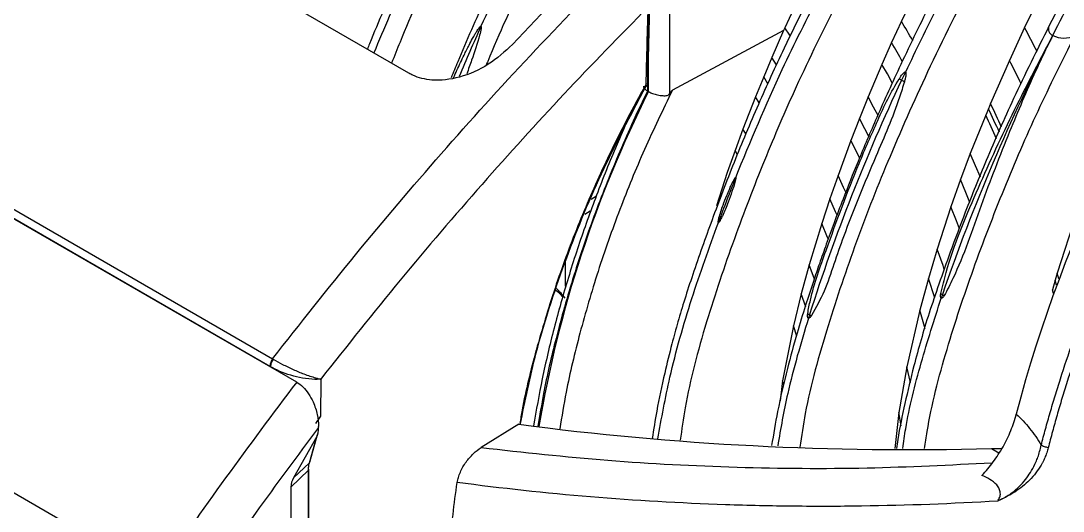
# Model space of a CAD drawing. Extents: x 9.3 to 87.2, y 0.6 to 68.8.
# Drawn here: x 11.748 to 15.177, y 2.979 to 4.593 of the extents above; entities that cross this region are included whole.
import ezdxf

# ---------------------------------------------------------------- set-up
doc = ezdxf.new("R2010")
doc.units = 0
doc.header["$MEASUREMENT"] = 0
doc.layers.add('OBJECT', color=7, linetype='CONTINUOUS')

msp = doc.modelspace()

# ---------------------------------------------------------------- linework, layer by layer
at = {"layer": 'OBJECT'}
for p, q in [((13.025, 4.4202), (11.8852, 5.0782)), ((13.882, 4.7566), (13.882, 4.3523)), ((14.6952, 4.6978), (14.6445, 4.5911)), ((15.1096, 4.6947), (15.0499, 4.5708)), ((13.8111, 4.3804), (13.8172, 4.6448)), ((13.8126, 4.3599), (13.8126, 4.6515)), ((14.2902, 4.6307), (14.2611, 4.5695)), ((14.2573, 4.5612), (13.8915, 4.3643)), ((14.2573, 4.5612), (14.2186, 4.4717)), ((14.2611, 4.5695), (14.2573, 4.5612)), ((14.6445, 4.5911), (14.6124, 4.5209)), ((15.0499, 4.5708), (15, 4.4626)), ((15.1426, 4.5446), (15.1426, 4.5446)), ((13.8101, 4.5047), (13.8101, 4.3613)), ((14.6124, 4.5209), (14.5807, 4.4493)), ((14.2186, 4.4717), (14.1918, 4.4079)), ((14.2342, 4.4475), (14.2186, 4.4717)), ((15, 4.4626), (14.9378, 4.3201)), ((14.5807, 4.4493), (14.5354, 4.3422)), ((12.6557, 3.4039), (10.9464, 4.3906)), ((14.1918, 4.4079), (14.1649, 4.3424)), ((14.2058, 4.3855), (14.1918, 4.4079)), ((11.0575, 4.3577), (12.5767, 3.4807)), ((13.8101, 4.3613), (13.8098, 4.3615)), ((13.8101, 4.3613), (13.8126, 4.3599)), ((13.8129, 4.3597), (13.8126, 4.3599)), ((12.5677, 3.4555), (11.0485, 4.3325)), ((14.1649, 4.3424), (14.1236, 4.2366)), ((14.1771, 4.3226), (14.1649, 4.3424)), ((14.5354, 4.3422), (14.5068, 4.2713)), ((14.9378, 4.3201), (14.9308, 4.3035)), ((14.9308, 4.3035), (14.9218, 4.2822)), ((14.5068, 4.2713), (14.4787, 4.1989)), ((14.9218, 4.2822), (14.8711, 4.1556)), ((14.1236, 4.2366), (14.0976, 4.1661)), ((14.1337, 4.2193), (14.1236, 4.2366)), ((13.7106, 4.1871), (13.707, 4.185)), ((13.7201, 4.2107), (13.7206, 4.211)), ((14.4787, 4.1989), (14.4362, 4.0835)), ((14.0976, 4.1661), (14.0721, 4.0934)), ((14.1055, 4.1521), (14.0976, 4.1661)), ((14.8711, 4.1556), (14.8391, 4.0702)), ((14.0721, 4.0934), (14.0366, 3.9837)), ((14.4362, 4.0835), (14.4093, 4.0066)), ((14.8391, 4.0702), (14.8074, 3.9808)), ((13.6239, 4.0059), (13.6418, 4.0162)), ((14.4093, 4.0066), (14.3824, 3.9257)), ((14.8074, 3.9808), (14.7621, 3.8417)), ((13.6214, 3.9662), (13.6033, 3.9557)), ((15.2193, 3.9553), (15.1572, 3.7625)), ((14.3824, 3.9257), (14.3411, 3.7895)), ((14.7621, 3.8417), (14.7336, 3.7448)), ((13.5398, 3.7199), (13.5398, 3.8015)), ((14.3411, 3.7895), (14.3151, 3.6938)), ((14.3589, 3.743), (14.3411, 3.7895)), ((14.7336, 3.7448), (14.7055, 3.64)), ((14.7544, 3.6807), (14.7336, 3.7448)), ((15.1502, 3.7388), (15.1413, 3.7079)), ((15.1572, 3.7625), (15.1502, 3.7388)), ((15.1549, 3.723), (15.1502, 3.7388)), ((15.1628, 3.744), (15.1572, 3.7625)), ((10.5736, 3.7042), (12.1964, 2.7674)), ((15.1449, 3.6957), (15.1413, 3.7079)), ((13.5207, 3.6948), (13.5308, 3.6821)), ((14.3151, 3.6938), (14.2896, 3.5884)), ((14.33, 3.6512), (14.3151, 3.6938)), ((13.5186, 3.6455), (13.5212, 3.6478)), ((14.7055, 3.64), (14.663, 3.4538)), ((14.7233, 3.5794), (14.7055, 3.64)), ((14.2896, 3.5884), (14.2541, 3.4079)), ((14.3002, 3.5546), (14.2896, 3.5884)), ((12.5767, 3.4807), (12.5789, 3.4794)), ((12.5694, 3.4545), (12.5677, 3.4555)), ((12.5693, 3.4537), (12.5694, 3.4545)), ((14.663, 3.4538), (14.636, 3.3034)), ((14.6749, 3.4025), (14.663, 3.4538)), ((12.7347, 3.4135), (12.7342, 3.2921)), ((14.2541, 3.4079), (14.2455, 3.3424)), ((14.2577, 3.3931), (14.2541, 3.4079)), ((12.7342, 3.2921), (12.7176, 3.2679)), ((14.636, 3.3034), (14.6228, 3.1856)), ((14.6437, 3.2602), (14.636, 3.3034)), ((12.728, 3.2547), (12.728, 3.2581)), ((13.3865, 3.2648), (13.2628, 3.1884)), ((12.7221, 3.2242), (12.645, 3.0882)), ((12.6974, 3.1385), (12.7221, 3.2242)), ((12.6987, 3.1407), (12.7247, 3.2308)), ((14.9406, 3.1851), (14.9755, 3.1854)), ((14.9406, 3.1851), (14.9649, 3.1711)), ((12.6974, 3.1385), (12.645, 3.0882)), ((12.6946, 3.1144), (12.6364, 3.0584)), ((12.6946, 1.5849), (12.6946, 3.1144)), ((12.6961, 1.5879), (12.6961, 3.1174)), ((12.6364, 3.0584), (12.6364, 1.5289))]:
    msp.add_line(p, q, dxfattribs=at)
at = {"layer": 'OBJECT', "flags": 128}
for points in [[(14.2793, 4.5421), (14.2773, 4.5451), (14.2611, 4.5695)], [(14.6158, 4.3863), (14.5984, 4.4179), (14.5807, 4.4493)], [(14.5682, 4.2807), (14.5533, 4.309), (14.5354, 4.3422)], [(14.5383, 4.2103), (14.5248, 4.2368), (14.5068, 4.2713)], [(14.5083, 4.1394), (14.4969, 4.1627), (14.4787, 4.1989)], [(14.9044, 4.0786), (14.8886, 4.1157), (14.8711, 4.1556)], [(14.4628, 4.0266), (14.4547, 4.0442), (14.4362, 4.0835)], [(14.8701, 3.9947), (14.8568, 4.0275), (14.8391, 4.0702)], [(14.4334, 3.9526), (14.4282, 3.9646), (14.4093, 4.0066)], [(14.8355, 3.9086), (14.8256, 3.9346), (14.8074, 3.9808)], [(14.404, 3.8748), (14.4018, 3.8801), (14.3824, 3.9257)], [(14.7858, 3.7747), (14.7815, 3.787), (14.7621, 3.8417)]]:
    msp.add_lwpolyline(points, dxfattribs=at)
at = {"layer": 'OBJECT'}
for centre, radius, start, end in [((19.3452, 2.1716), 4.4672, 141.5449, 165.3919), ((19.3147, 1.8391), 6.6422, 155.68078, 157.23571), ((11.1474, 2.4937), 4.0779, 29.9133, 30.954), ((11.1105, 2.4715), 4.4638, 26.9138, 28.0543), ((15.1506, 4.566), 0.0226, 155.4274, 249.5051), ((20.827, 1.6209), 6.3922, 152.78177, 161.09787), ((15.1795, 4.6162), 0.0803, 242.6993, 296.146), ((11.157, 2.4992), 4.0034, 29.2933, 30.3317), ((11.1435, 2.4891), 4.3321, 25.9498, 27.0998), ((23.05, 0.4331), 9.2926, 154.56527, 154.74827), ((20.1679, 1.7847), 6.1093, 154.68204, 162.46085), ((14.7316, 4.5476), 0.1732, 237.1237, 240.152), ((14.7903, 4.6491), 0.2905, 240.076, 242.1436), ((17.3072, 2.6059), 3.9097, 153.3481, 170.405), ((11.2038, 2.52), 4.1453, 24.5535, 25.7383), ((11.2096, 2.523), 4.1252, 24.3817, 25.5704), ((11.2219, 2.529), 4.0943, 24.1591, 25.3535), ((19.9118, 1.7651), 6.2553, 158.30547, 159.76529), ((13.2941, 3.494), 0.3068, 37.2373, 45.0804), ((14.8222, 3.766), 0.0857, 235.8812, 240.1337), ((18.3554, 2.4727), 3.778, 161.177, 161.3598), ((14.8391, 3.7953), 0.1196, 240.0856, 243.4907), ((14.3797, 3.6907), 0.0748, 234.5257, 240.2061), ((17.8585, 2.5202), 3.6856, 162.5428, 162.732), ((14.3962, 3.7191), 0.1076, 240.0969, 243.8535), ((12.613, 3.4535), 0.0453, 143.1492, 177.5626), ((12.6153, 3.4512), 0.0461, 142.2324, 175.847), ((12.6936, 3.1422), 0.00534, 315.0076, 343.6828), ((12.6982, 3.0566), 0.0619, 149.2724, 178.2607), ((12.692, 3.1175), 0.00408, 310.5068, 358.1781)]:
    msp.add_arc(centre, radius, start, end, dxfattribs=at)
for centre, major_axis, ratio, start_param, end_param in [((16.8634, -0.9749), (5.5684, 8.3217), 0.616702, 1.262095, 1.306294), ((17.6306, -0.6839), (5.9299, 8.2381), 0.633584, 1.53026, 1.607608), ((14.8699, 6.7682), (5.9989, 0.188), 0.597073, 4.443851, 4.705457), ((17.6992, -0.7328), (5.8763, 8.1428), 0.634146, 1.538485, 1.60844), ((12.7202, 3.2515), (0.0018, 0.0305), 0.249306, 3.612022, 4.832095)]:
    msp.add_ellipse(centre, major_axis=major_axis, ratio=ratio, start_param=start_param, end_param=end_param, dxfattribs=at)
for points, knots in [([(14.351, 6.7943), (14.2882, 6.7079), (14.1521, 6.5206), (13.9525, 6.2302), (13.7516, 5.9239), (13.5563, 5.611), (13.3877, 5.3175), (13.2382, 5.0432), (13.1127, 4.7893), (13.0218, 4.5905), (12.977, 4.4764), (12.9679, 4.4532)], [0, 0, 0, 0, 0.118145, 0.256403, 0.388184, 0.520674, 0.660678, 0.758806, 0.86288, 0.972064, 1, 1, 1, 1]), ([(14.5745, 6.6239), (14.512, 6.5371), (14.3754, 6.3475), (14.1747, 6.0522), (13.9712, 5.738), (13.7992, 5.4575), (13.6538, 5.2033), (13.5292, 4.9741), (13.4025, 4.7255), (13.319, 4.5469), (13.2807, 4.4509), (13.2791, 4.4468)], [0, 0, 0, 0, 0.127104, 0.277799, 0.422393, 0.56876, 0.665196, 0.76701, 0.875884, 0.99462, 1, 1, 1, 1]), ([(15.225, 5.9716), (15.1745, 5.8973), (15.0593, 5.7278), (14.8913, 5.4634), (14.7246, 5.1869), (14.5736, 4.9205), (14.4318, 4.6522), (14.3027, 4.3904), (14.1905, 4.1285), (14.0915, 3.8701), (13.999, 3.5976), (13.9403, 3.3745), (13.9222, 3.2479), (13.9172, 3.2125)], [0, 0, 0, 0, 0.086435, 0.19718, 0.300067, 0.39545, 0.490056, 0.590689, 0.675744, 0.766113, 0.861709, 0.961408, 1, 1, 1, 1]), ([(12.0075, 5.7388), (11.9566, 5.6753), (11.8361, 5.5247), (11.6493, 5.2799), (11.4467, 5.0061), (11.2479, 4.7264), (11.1051, 4.5205), (11.0298, 4.4066), (11.0183, 4.3892)], [0, 0, 0, 0, 0.148794, 0.352746, 0.556413, 0.759773, 0.963295, 1, 1, 1, 1]), ([(12.0742, 5.7439), (11.987, 5.6341), (11.8128, 5.4145), (11.5563, 5.0718), (11.3035, 4.7205), (11.1395, 4.4787), (11.0575, 4.3577)], [0, 0, 0, 0, 0.249005, 0.49801, 0.749005, 1, 1, 1, 1]), ([(13.4717, 5.6353), (13.437, 5.5777), (13.368, 5.4634), (13.2703, 5.2881), (13.1741, 5.1115), (13.0798, 4.928), (12.9867, 4.7293), (12.9218, 4.5851), (12.8904, 4.5051), (12.8881, 4.4992)], [0, 0, 0, 0, 0.157305, 0.312006, 0.468785, 0.627688, 0.794865, 0.98509, 1, 1, 1, 1]), ([(14.8253, 5.5218), (14.8248, 5.521), (14.7987, 5.4798), (14.7529, 5.4047), (14.6877, 5.2965), (14.6279, 5.1947), (14.5339, 5.0314), (14.4084, 4.8013), (14.276, 4.5428), (14.1724, 4.316), (14.0935, 4.1274), (14.022, 3.9406), (13.9689, 3.7904), (13.9323, 3.6787), (13.9096, 3.6028), (13.8873, 3.5215), (13.8633, 3.4234), (13.8407, 3.319), (13.8296, 3.2481), (13.8249, 3.218)], [0, 0, 0, 0, 0.001143, 0.056663, 0.102242, 0.147803, 0.193729, 0.321032, 0.452139, 0.531466, 0.612722, 0.692934, 0.769108, 0.803379, 0.834752, 0.865575, 0.90693, 0.960454, 1, 1, 1, 1]), ([(13.7246, 5.5012), (13.7081, 5.474), (13.6506, 5.3786), (13.5626, 5.2223), (13.46, 5.0332), (13.3651, 4.8523), (13.2732, 4.6604), (13.2065, 4.5106), (13.1709, 4.4225), (13.1637, 4.4046)], [0, 0, 0, 0, 0.077181, 0.270062, 0.434298, 0.598973, 0.765553, 0.952492, 1, 1, 1, 1]), ([(15.2169, 5.4834), (15.1536, 5.3823), (15.0341, 5.1911), (14.8776, 4.9142), (14.7489, 4.6702), (14.6473, 4.4608), (14.5674, 4.2847), (14.5045, 4.137), (14.4584, 4.0213), (14.424, 3.9305), (14.3982, 3.8596), (14.3755, 3.7951), (14.3528, 3.7281), (14.328, 3.652), (14.2982, 3.5563), (14.2667, 3.4395), (14.2378, 3.3157), (14.2239, 3.232), (14.2177, 3.1947)], [0, 0, 0, 0, 0.139504, 0.263786, 0.371369, 0.462022, 0.537022, 0.599234, 0.652142, 0.68528, 0.715465, 0.742822, 0.767682, 0.801044, 0.840117, 0.889918, 0.950886, 1, 1, 1, 1]), ([(15.2284, 5.4513), (15.1672, 5.3534), (15.0463, 5.1602), (14.8925, 4.8877), (14.763, 4.6431), (14.6924, 4.4957), (14.6581, 4.4242)], [0, 0, 0, 0, 0.2943602, 0.581245, 0.7968207, 1, 1, 1, 1]), ([(15.3009, 5.4507), (15.2298, 5.3366), (15.0901, 5.1124), (14.9031, 4.7751), (14.7421, 4.4541), (14.6074, 4.1531), (14.4951, 3.8675), (14.3995, 3.5847), (14.3353, 3.3564), (14.3161, 3.2262), (14.3106, 3.1892)], [0, 0, 0, 0, 0.158864, 0.312281, 0.455055, 0.584144, 0.705414, 0.824941, 0.95025, 1, 1, 1, 1]), ([(15.6178, 5.4419), (15.5928, 5.4017), (15.526, 5.295), (15.4138, 5.1048), (15.2741, 4.8566), (15.1804, 4.6736), (15.1298, 4.5749)], [0, 0, 0, 0, 0.142751, 0.379522, 0.665215, 1, 1, 1, 1]), ([(15.1427, 4.5448), (15.1865, 4.6303), (15.2739, 4.8013), (15.4356, 5.0934), (15.5599, 5.2957), (15.6338, 5.4159)], [0, 0, 0, 0, 0.2885603, 0.576976, 1, 1, 1, 1]), ([(13.2895, 5.2688), (13.2423, 5.1824), (13.1449, 5.0041), (13.0172, 4.7427), (12.9432, 4.5673), (12.9093, 4.487)], [0, 0, 0, 0, 0.337548, 0.696877, 1, 1, 1, 1]), ([(13.2619, 4.5745), (13.3059, 4.6693), (13.3821, 4.8332), (13.4682, 4.9935), (13.5045, 5.0612)], [0, 0, 0, 0, 0.578266, 1, 1, 1, 1]), ([(15.1045, 3.1959), (15.1068, 3.2047), (15.1114, 3.2225), (15.1186, 3.2492), (15.1261, 3.2762), (15.1338, 3.3033), (15.1418, 3.3307), (15.15, 3.3584), (15.1586, 3.3862), (15.1773, 3.4456), (15.205, 3.5279), (15.2448, 3.6365), (15.2861, 3.7423), (15.3345, 3.8578), (15.3848, 3.969), (15.4548, 4.1143), (15.5265, 4.2527), (15.6047, 4.394), (15.6655, 4.4994), (15.7282, 4.6034), (15.7814, 4.6879), (15.8241, 4.7539), (15.8568, 4.8033), (15.8908, 4.8537), (15.9141, 4.8872), (15.9259, 4.9042)], [0, 0, 0, 0, 0.015248, 0.030599, 0.046055, 0.061614, 0.077278, 0.093045, 0.108916, 0.124891, 0.194541, 0.249312, 0.309671, 0.374309, 0.445914, 0.499948, 0.624441, 0.686154, 0.748806, 0.812217, 0.874119, 0.904214, 0.935225, 0.967153, 1, 1, 1, 1]), ([(15.9457, 4.8919), (15.9397, 4.8834), (15.928, 4.8666), (15.9105, 4.8413), (15.8934, 4.8161), (15.8766, 4.7912), (15.8601, 4.7664), (15.8439, 4.7419), (15.8279, 4.7175), (15.7959, 4.668), (15.7479, 4.5918), (15.6853, 4.4881), (15.6247, 4.383), (15.5467, 4.2419), (15.4754, 4.1041), (15.4058, 3.9591), (15.3557, 3.8477), (15.3074, 3.732), (15.2659, 3.6251), (15.2266, 3.5172), (15.1961, 3.4258), (15.1726, 3.3497), (15.1565, 3.2949), (15.1414, 3.2409), (15.1321, 3.2053), (15.1275, 3.1877)], [0, 0, 0, 0, 0.016472, 0.032728, 0.048771, 0.064606, 0.080239, 0.095674, 0.110915, 0.125967, 0.18805, 0.251364, 0.313992, 0.375838, 0.500399, 0.553631, 0.625989, 0.691246, 0.750932, 0.808096, 0.875255, 0.907059, 0.93845, 0.96943, 1, 1, 1, 1]), ([(12.5767, 3.4807), (12.667, 3.5955), (12.8476, 3.8251), (13.1309, 4.1576), (13.4225, 4.4814), (13.6242, 4.6877), (13.7251, 4.7908)], [0, 0, 0, 0, 0.2490046, 0.498009, 0.7490044, 1, 1, 1, 1]), ([(14.0997, 4.0774), (14.1488, 4.1965), (14.2334, 4.4015), (14.3356, 4.6019), (14.3784, 4.6859)], [0, 0, 0, 0, 0.580628, 1, 1, 1, 1]), ([(13.8118, 4.6386), (13.7191, 4.5438), (13.5337, 4.3539), (13.262, 4.0532), (12.9942, 3.7409), (12.8213, 3.5227), (12.7347, 3.4135)], [0, 0, 0, 0, 0.246209, 0.492852, 0.746189, 1, 1, 1, 1]), ([(13.805, 4.3776), (13.8052, 4.3857), (13.8062, 4.4259), (13.8083, 4.513), (13.8105, 4.5919), (13.8118, 4.6386)], [0, 0, 0, 0, 0.09242, 0.4621, 1, 1, 1, 1]), ([(13.172, 4.4055), (13.1756, 4.4138), (13.1865, 4.4389), (13.2035, 4.4745), (13.2207, 4.509), (13.2328, 4.5319), (13.2412, 4.5471), (13.2472, 4.557), (13.2514, 4.5636), (13.2544, 4.5678), (13.2565, 4.5706), (13.2581, 4.5724), (13.2594, 4.5736), (13.2604, 4.5743), (13.2612, 4.5746), (13.2616, 4.5746), (13.2618, 4.5745), (13.2619, 4.5745)], [0, 0, 0, 0, 0.139686, 0.421704, 0.610974, 0.737972, 0.823215, 0.880488, 0.91904, 0.94507, 0.96273, 0.974799, 0.983145, 0.991964, 0.995498, 0.998431, 1, 1, 1, 1]), ([(13.2619, 4.5745), (13.262, 4.5744), (13.2623, 4.5742), (13.2626, 4.5735), (13.263, 4.571), (13.2618, 4.5614), (13.2519, 4.5248), (13.2355, 4.4753), (13.2207, 4.4334), (13.2154, 4.4185)], [0, 0, 0, 0, 0.003174, 0.00735, 0.015105, 0.048608, 0.18085, 0.707609, 1, 1, 1, 1]), ([(15.1299, 4.5751), (15.0904, 4.4959), (15.0174, 4.3496), (14.9275, 4.1448), (14.8591, 3.9759), (14.8082, 3.8404), (14.7687, 3.7293), (14.7361, 3.6331), (14.7089, 3.5432), (14.6817, 3.4441), (14.6559, 3.3344), (14.6369, 3.2439), (14.6295, 3.1952), (14.6281, 3.1856)], [0, 0, 0, 0, 0.173545, 0.32073, 0.44186, 0.536022, 0.610813, 0.67947, 0.741654, 0.803415, 0.892062, 0.978749, 1, 1, 1, 1]), ([(14.721, 3.1854), (14.7237, 3.2038), (14.7388, 3.3098), (14.7906, 3.5084), (14.8795, 3.7762), (14.9804, 4.0383), (15.0911, 4.2953), (15.1739, 4.4616), (15.2149, 4.5441)], [0, 0, 0, 0, 0.041864, 0.241607, 0.434432, 0.62793, 0.815367, 1, 1, 1, 1]), ([(14.7741, 3.6951), (14.7798, 3.7183), (14.8082, 3.8336), (14.8897, 4.027), (15.0062, 4.2846), (15.096, 4.4548), (15.1411, 4.5417), (15.1421, 4.5436), (15.1424, 4.5441), (15.1425, 4.5444), (15.1426, 4.5445), (15.1426, 4.5446)], [0, 0, 0, 0, 0.076842, 0.381817, 0.686432, 0.993015, 0.997771, 0.99896, 0.999554, 0.999851, 1, 1, 1, 1]), ([(15.1426, 4.5446), (15.1426, 4.5446), (15.1425, 4.5444), (15.1423, 4.5441), (15.1421, 4.5436), (15.1413, 4.542), (15.1393, 4.5382), (15.1352, 4.53), (15.127, 4.5135), (15.11, 4.4785), (15.0651, 4.3826), (14.9936, 4.2142), (14.9049, 3.9857), (14.8437, 3.8002), (14.7955, 3.7071), (14.7858, 3.6883)], [0, 0, 0, 0, 0.000262, 0.000524, 0.001048, 0.002095, 0.006286, 0.014668, 0.031432, 0.064959, 0.138785, 0.369256, 0.649154, 0.929435, 1, 1, 1, 1]), ([(15.1426, 4.5446), (15.1426, 4.5447), (15.1427, 4.5447), (15.1427, 4.5448), (15.1427, 4.5448)], [0, 0, 0, 0, 0.559654, 1, 1, 1, 1]), ([(13.3656, 4.5152), (13.3401, 4.4918), (13.2889, 4.445), (13.1936, 4.4032), (13.1057, 4.3929), (13.0515, 4.406), (13.0292, 4.4179), (13.025, 4.4202)], [0, 0, 0, 0, 0.262101, 0.524826, 0.767522, 0.956173, 1, 1, 1, 1]), ([(14.6376, 4.4021), (14.6395, 4.4049), (14.6426, 4.4097), (14.6469, 4.4155), (14.65, 4.4192), (14.6525, 4.4218), (14.6545, 4.4235), (14.656, 4.4243), (14.6571, 4.4245), (14.6577, 4.4244), (14.658, 4.4242), (14.6581, 4.4242)], [0, 0, 0, 0, 0.3163669, 0.5310287, 0.6777107, 0.7789578, 0.8774525, 0.9257854, 0.9629422, 0.9891631, 1, 1, 1, 1]), ([(14.6581, 4.4242), (14.6583, 4.4239), (14.6588, 4.4234), (14.6594, 4.4215), (14.6596, 4.4146), (14.6576, 4.4045), (14.6555, 4.3959), (14.6546, 4.3923)], [0, 0, 0, 0, 0.032723, 0.076604, 0.191828, 0.659606, 1, 1, 1, 1]), ([(14.3364, 3.6298), (14.3392, 3.6442), (14.3533, 3.716), (14.4116, 3.8783), (14.4838, 4.0769), (14.5564, 4.2416), (14.5988, 4.336), (14.6247, 4.3801), (14.6376, 4.4021)], [0, 0, 0, 0, 0.052399, 0.261026, 0.629245, 0.814209, 0.907243, 1, 1, 1, 1]), ([(14.6546, 4.3923), (14.6494, 4.3753), (14.6234, 4.2906), (14.5498, 4.1222), (14.4743, 3.9411), (14.4225, 3.7922), (14.393, 3.7017), (14.3635, 3.6488), (14.3488, 3.6225)], [0, 0, 0, 0, 0.062759, 0.313599, 0.655294, 0.770719, 0.886051, 1, 1, 1, 1]), ([(13.8058, 4.386), (13.7918, 4.3608), (13.7424, 4.2715), (13.6646, 4.1155), (13.5778, 3.9158), (13.5029, 3.7128), (13.4426, 3.5105), (13.4052, 3.3614), (13.3922, 3.282), (13.3897, 3.267)], [0, 0, 0, 0, 0.069122, 0.245067, 0.421011, 0.602058, 0.783105, 0.959048, 1, 1, 1, 1]), ([(13.3907, 3.2629), (13.4069, 3.3418), (13.4429, 3.5172), (13.5332, 3.795), (13.6525, 4.09), (13.7542, 4.2819), (13.805, 4.3776)], [0, 0, 0, 0, 0.213776, 0.475518, 0.738255, 1, 1, 1, 1]), ([(13.8098, 4.3615), (13.8098, 4.3615), (13.7767, 4.296), (13.7172, 4.1627), (13.6353, 3.9598), (13.565, 3.754), (13.5091, 3.5552), (13.4705, 3.3893), (13.4551, 3.294), (13.4493, 3.2579)], [0, 0, 0, 0, 0.000003, 0.180949, 0.361896, 0.548099, 0.734303, 0.899493, 1, 1, 1, 1]), ([(13.8915, 4.3643), (13.8915, 4.3643), (13.8603, 4.2994), (13.7976, 4.1697), (13.7163, 3.9702), (13.6448, 3.768), (13.5863, 3.5669), (13.5445, 3.3935), (13.5276, 3.29), (13.5211, 3.25)], [0, 0, 0, 0, 0.000002, 0.176086, 0.352171, 0.533371, 0.714572, 0.889815, 1, 1, 1, 1]), ([(13.7961, 4.378), (13.796, 4.3772), (13.7955, 4.3743), (13.7997, 4.3684), (13.8065, 4.3638), (13.8098, 4.3615)], [0, 0, 0, 0, 0.173881, 0.58676, 1, 1, 1, 1]), ([(13.805, 4.3776), (13.8051, 4.3776), (13.8062, 4.3778), (13.8081, 4.3783), (13.8097, 4.3793), (13.8097, 4.3802), (13.8097, 4.3805)], [0, 0, 0, 0, 0.016414, 0.410286, 0.8522, 1, 1, 1, 1]), ([(13.8129, 4.3597), (13.816, 4.3581), (13.8235, 4.3543), (13.8384, 4.3495), (13.8554, 4.3464), (13.8685, 4.3459), (13.8764, 4.3475), (13.8801, 4.3498), (13.8814, 4.3515), (13.882, 4.3523)], [0, 0, 0, 0, 0.156123, 0.378466, 0.602288, 0.818311, 0.9193, 0.959628, 1, 1, 1, 1]), ([(13.882, 4.3523), (13.8835, 4.3545), (13.8857, 4.3578), (13.8886, 4.3615), (13.8903, 4.3635), (13.8912, 4.3641), (13.8915, 4.3643)], [0, 0, 0, 0, 0.4982357, 0.7737456, 0.9241534, 1, 1, 1, 1]), ([(13.7719, 4.3242), (13.7595, 4.298), (13.7214, 4.2176), (13.665, 4.0809), (13.6026, 3.9147), (13.5479, 3.7475), (13.501, 3.5805), (13.4623, 3.4172), (13.4437, 3.3111), (13.4347, 3.2595)], [0, 0, 0, 0, 0.0743759, 0.2282769, 0.3831178, 0.5387522, 0.6949862, 0.8515942, 1, 1, 1, 1]), ([(14.0426, 3.9286), (14.0426, 3.9287), (14.0424, 3.9288), (14.0422, 3.9292), (14.042, 3.9306), (14.0424, 3.9356), (14.0471, 3.9548), (14.0568, 3.983), (14.0687, 4.0141), (14.0777, 4.0358), (14.0841, 4.0502), (14.0886, 4.0597), (14.0917, 4.066), (14.094, 4.0701), (14.0955, 4.0729), (14.0967, 4.0746), (14.0975, 4.0758), (14.0981, 4.0765), (14.0986, 4.0771), (14.099, 4.0774), (14.0994, 4.0775), (14.0995, 4.0775), (14.0996, 4.0774), (14.0997, 4.0774)], [0, 0, 0, 0, 0.002022, 0.004558, 0.009359, 0.026708, 0.095535, 0.369717, 0.576053, 0.71465, 0.807731, 0.870257, 0.912291, 0.940584, 0.959668, 0.97258, 0.98136, 0.987374, 0.991543, 0.995972, 0.997746, 0.999221, 1, 1, 1, 1]), ([(14.0997, 4.0774), (14.0997, 4.0774), (14.0998, 4.0773), (14.1, 4.077), (14.1002, 4.076), (14.0998, 4.0719), (14.096, 4.0565), (14.0874, 4.0303), (14.0763, 3.9996), (14.0667, 3.9752), (14.0599, 3.959), (14.0551, 3.9483), (14.0516, 3.9413), (14.0491, 3.9366), (14.0474, 3.9336), (14.0461, 3.9316), (14.0451, 3.9303), (14.0443, 3.9294), (14.0437, 3.9288), (14.0432, 3.9286), (14.0429, 3.9285), (14.0427, 3.9286), (14.0426, 3.9286)], [0, 0, 0, 0, 0.001357, 0.003124, 0.006404, 0.020435, 0.075841, 0.296521, 0.526307, 0.680606, 0.7843, 0.854058, 0.901048, 0.932763, 0.954226, 0.968807, 0.978773, 0.985649, 0.992506, 0.995404, 0.998332, 1, 1, 1, 1]), ([(13.8434, 3.2169), (13.8557, 3.2842), (13.8835, 3.4361), (13.9509, 3.6752), (14.0125, 3.8454), (14.0426, 3.9286)], [0, 0, 0, 0, 0.288825, 0.652035, 1, 1, 1, 1]), ([(13.5045, 3.71), (13.5099, 3.7057), (13.5156, 3.7012), (13.5205, 3.6949), (13.5207, 3.6948)], [0, 0, 0, 0, 0.970431, 1, 1, 1, 1]), ([(14.649, 3.1855), (14.6521, 3.2071), (14.6653, 3.2989), (14.7067, 3.465), (14.7529, 3.6092), (14.7756, 3.6803)], [0, 0, 0, 0, 0.13471, 0.573109, 1, 1, 1, 1]), ([(14.7756, 3.6803), (14.7754, 3.6805), (14.7748, 3.6809), (14.774, 3.6824), (14.7733, 3.6863), (14.7735, 3.6908), (14.774, 3.6942), (14.7741, 3.6951)], [0, 0, 0, 0, 0.074155, 0.169588, 0.336533, 0.837584, 1, 1, 1, 1]), ([(14.7858, 3.6883), (14.7849, 3.6871), (14.7832, 3.6846), (14.7807, 3.6819), (14.7785, 3.6804), (14.7771, 3.6799), (14.7761, 3.68), (14.7757, 3.6802), (14.7756, 3.6803)], [0, 0, 0, 0, 0.3103901, 0.6289061, 0.7612411, 0.8947065, 0.9703314, 1, 1, 1, 1]), ([(14.339, 3.6142), (14.314, 3.5311), (14.2713, 3.3889), (14.2477, 3.2508), (14.2379, 3.1935)], [0, 0, 0, 0, 0.584892, 1, 1, 1, 1]), ([(14.339, 3.6142), (14.3387, 3.6143), (14.338, 3.6146), (14.3372, 3.6156), (14.3363, 3.6176), (14.3357, 3.6225), (14.3361, 3.6268), (14.3364, 3.6298)], [0, 0, 0, 0, 0.0733186, 0.1465167, 0.257835, 0.4671217, 1, 1, 1, 1]), ([(14.3488, 3.6225), (14.3479, 3.6212), (14.3459, 3.6184), (14.3432, 3.6155), (14.3408, 3.6143), (14.3397, 3.6141), (14.3391, 3.6142), (14.339, 3.6142)], [0, 0, 0, 0, 0.34978, 0.717399, 0.858888, 0.9665, 1, 1, 1, 1]), ([(12.5789, 3.4794), (12.5887, 3.4736), (12.6083, 3.4621), (12.6442, 3.4448), (12.6821, 3.4291), (12.7103, 3.4197), (12.7261, 3.4155), (12.7313, 3.4142), (12.7334, 3.4138), (12.7343, 3.4136), (12.7347, 3.4135), (12.7347, 3.4135)], [0, 0, 0, 0, 0.203348, 0.406451, 0.616193, 0.862589, 0.944751, 0.977526, 0.990842, 0.997532, 1, 1, 1, 1]), ([(12.7347, 3.4135), (12.7346, 3.4135), (12.7342, 3.4134), (12.7333, 3.4133), (12.7309, 3.4132), (12.7251, 3.4128), (12.7076, 3.4126), (12.677, 3.4158), (12.6367, 3.4253), (12.5992, 3.4383), (12.5793, 3.4491), (12.5694, 3.4545)], [0, 0, 0, 0, 0.002469, 0.009116, 0.022376, 0.055032, 0.137014, 0.383664, 0.593426, 0.796591, 1, 1, 1, 1]), ([(12.6557, 3.4039), (12.6627, 3.399), (12.6767, 3.3893), (12.6955, 3.3655), (12.7125, 3.3343), (12.7251, 3.2965), (12.727, 3.2708), (12.728, 3.2581)], [0, 0, 0, 0, 0.164475, 0.328632, 0.500073, 0.752161, 1, 1, 1, 1]), ([(14.9096, 3.0968), (14.9226, 3.1104), (14.9352, 3.1254), (14.9583, 3.1568), (14.969, 3.1734), (14.9887, 3.2082), (14.9972, 3.226), (15.0082, 3.2529), (15.0115, 3.2619), (15.0175, 3.2801), (15.0202, 3.2892), (15.0224, 3.2983)], [0, 0, 0, 0, 0.25, 0.25, 0.5, 0.5, 0.75, 0.75, 0.875, 0.875, 1, 1, 1, 1]), ([(15.0224, 3.2983), (15.0379, 3.284), (15.0527, 3.2684), (15.0803, 3.2342), (15.0931, 3.2159), (15.1045, 3.1959)], [0, 0, 0, 0, 0.5, 0.5, 1, 1, 1, 1]), ([(13.1838, 3.0733), (13.1846, 3.0789), (13.1859, 3.0846), (13.1894, 3.096), (13.1915, 3.1019), (13.1965, 3.1133), (13.1994, 3.1189), (13.2056, 3.1299), (13.2091, 3.1352), (13.2199, 3.1505), (13.228, 3.1598), (13.2449, 3.176), (13.2538, 3.1829), (13.2628, 3.1884)], [0, 0, 0, 0, 0.125, 0.125, 0.25, 0.25, 0.375, 0.375, 0.5, 0.5, 0.75, 0.75, 1, 1, 1, 1]), ([(13.2628, 3.1884), (13.4013, 3.173), (13.6792, 3.1421), (14.1038, 3.1211), (14.526, 3.1172), (14.8053, 3.1314), (14.9421, 3.1384)], [0, 0, 0, 0, 0.251349, 0.504246, 0.757086, 1, 1, 1, 1]), ([(14.9615, 3.0124), (14.9648, 3.014), (14.9714, 3.017), (14.9807, 3.0219), (14.9911, 3.0278), (15.0027, 3.0354), (15.0193, 3.0478), (15.0383, 3.0654), (15.0574, 3.0881), (15.0739, 3.1133), (15.0855, 3.1362), (15.0939, 3.1573), (15.0999, 3.1758), (15.1029, 3.189), (15.1045, 3.1959)], [0, 0, 0, 0, 0.044455, 0.086922, 0.12795, 0.189825, 0.255518, 0.381181, 0.50637, 0.621975, 0.754479, 0.82736, 0.90901, 1, 1, 1, 1]), ([(15.1275, 3.1877), (15.1235, 3.1884), (15.1192, 3.1895), (15.1112, 3.1924), (15.1075, 3.1941), (15.1045, 3.1959)], [0, 0, 0, 0, 0.5, 0.5, 1, 1, 1, 1]), ([(15.1275, 3.1877), (15.1268, 3.1848), (15.1253, 3.1792), (15.1226, 3.1709), (15.1196, 3.1626), (15.1163, 3.1545), (15.1126, 3.1465), (15.1086, 3.1385), (15.1007, 3.1244), (15.0875, 3.1046), (15.067, 3.0811), (15.0436, 3.0601), (15.0223, 3.0448), (15.0042, 3.0338), (14.9904, 3.0263), (14.9761, 3.0191), (14.9665, 3.0147), (14.9615, 3.0124)], [0, 0, 0, 0, 0.036368, 0.072624, 0.108835, 0.145064, 0.181377, 0.217838, 0.254511, 0.379969, 0.506183, 0.628137, 0.753467, 0.813905, 0.876878, 0.93606, 1, 1, 1, 1]), ([(12.6946, 3.1144), (12.6948, 3.1198), (12.695, 3.1284), (12.6967, 3.1357), (12.6974, 3.1385)], [0, 0, 0, 0, 0.630963, 1, 1, 1, 1]), ([(14.9615, 3.0124), (14.9642, 3.0162), (14.9664, 3.0203), (14.9696, 3.0292), (14.9703, 3.034), (14.9697, 3.0437), (14.9684, 3.0485), (14.9642, 3.0574), (14.9613, 3.0615), (14.9516, 3.0727), (14.9436, 3.0786), (14.9271, 3.0888), (14.9184, 3.0931), (14.9096, 3.0968)], [0, 0, 0, 0, 0.125, 0.125, 0.25, 0.25, 0.375, 0.375, 0.5, 0.5, 0.75, 0.75, 1, 1, 1, 1]), ([(14.9615, 3.0124), (14.8123, 3.0032), (14.6631, 2.9977), (14.4393, 2.9945), (14.3647, 2.9944), (14.2155, 2.9959), (14.1408, 2.9975), (13.7681, 3.0102), (13.474, 3.0346), (13.1838, 3.0733)], [0, 0, 0, 0, 0.25, 0.25, 0.375, 0.375, 0.5, 0.5, 1, 1, 1, 1])]:
    msp.add_open_spline(points, degree=3, knots=knots, dxfattribs=at)
msp.add_open_spline([(13.1594, 2.8637), (13.1652, 2.9327), (13.1733, 3.0026), (13.1838, 3.0733)], degree=3, dxfattribs=at)

doc.saveas('drawing.dxf')
